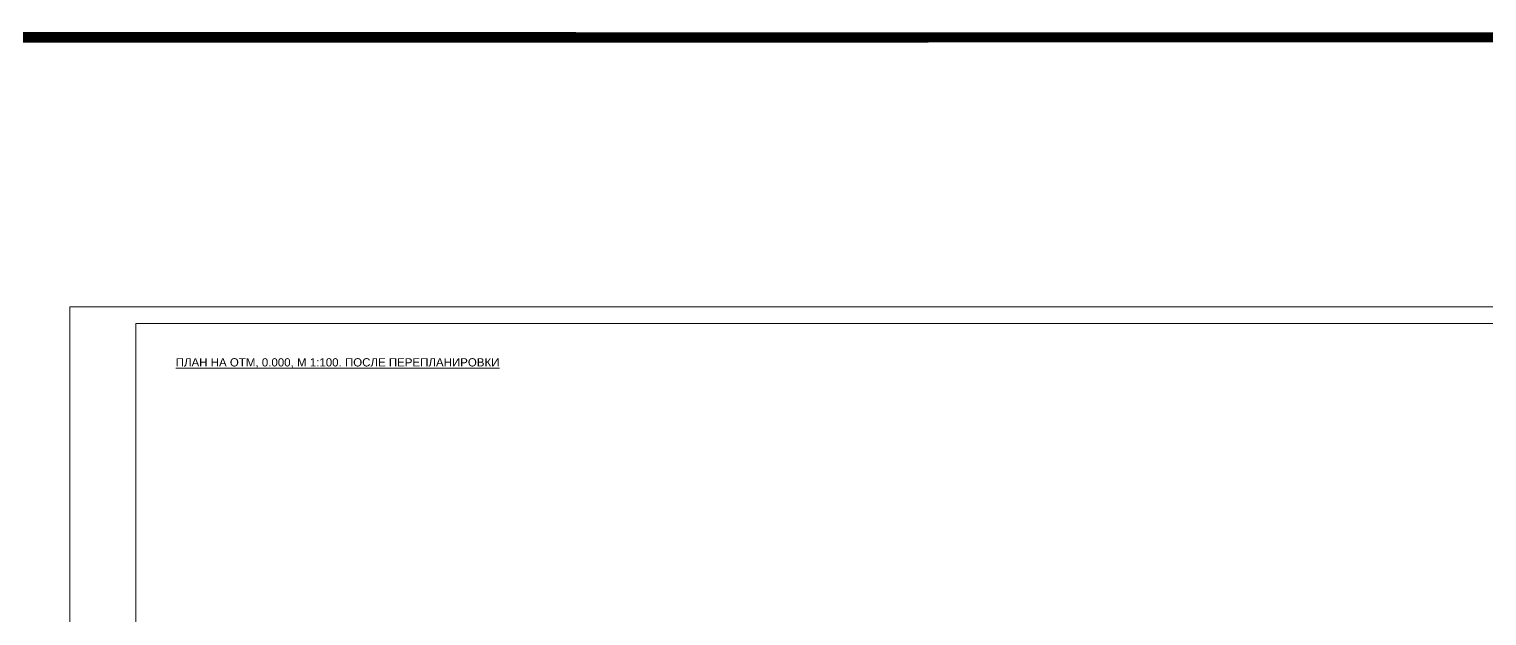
# Model space of a CAD drawing. Header units: metres. Extents: x -443 to 179, y -184 to -91.
# Drawn here: x -78.69 to -34.43, y -157.17 to -139.35 of the extents above; entities that cross this region are included whole.
import ezdxf
from ezdxf.enums import TextEntityAlignment as Align

# ---------------------------------------------------------------- set-up
doc = ezdxf.new("R2010")
doc.units = ezdxf.units.M
doc.header["$MEASUREMENT"] = 0
doc.layers.add('Level 50', color=7, linetype='Continuous', lineweight=0)
doc.styles.add('Style-Arial', font='arial.ttf')

msp = doc.modelspace()

# ---------------------------------------------------------------- linework, layer by layer
at = {"color": 1, "linetype": 'Continuous', "lineweight": 13}
msp.add_lwpolyline([(-442.29268327, -139.59917875, 0.5, 0.2, 0), (179.07218429, -139.59917875, 0.2, 0.2, 0), (179.07218429, -183.59219554, 0.2, 0.2, 0), (-442.29268327, -183.59219554, 0.2, 0.2, 0)], format="xyseb", close=True, dxfattribs=at)
at = {"color": 7, "linetype": 'Continuous', "lineweight": 13}
msp.add_lwpolyline([(-77.45775154, -147.78575835), (-14.45775154, -147.78575835), (-14.45775154, -177.48575835), (-77.45775154, -177.48575835)], close=True, dxfattribs=at)
at = {"layer": 'Level 50', "color": 7, "linetype": 'Continuous', "lineweight": 13}
for q in [(-75.45775154, -176.98575835), (-14.95775154, -148.28575835)]:
    msp.add_line((-75.45775154, -148.28575835), q, dxfattribs=at)

# ---------------------------------------------------------------- texts
at = {"color": 7, "linetype": 'Continuous', "lineweight": 13, "style": 'Style-Arial'}
msp.add_text('%%UПЛАН НА ОТМ, 0.000, М 1:100. ПОСЛЕ ПЕРЕПЛАНИРОВКИ', height=0.25, dxfattribs=at).set_placement((-74.24397964, -149.34429457), align=Align.TOP_LEFT)

doc.saveas('drawing.dxf')
